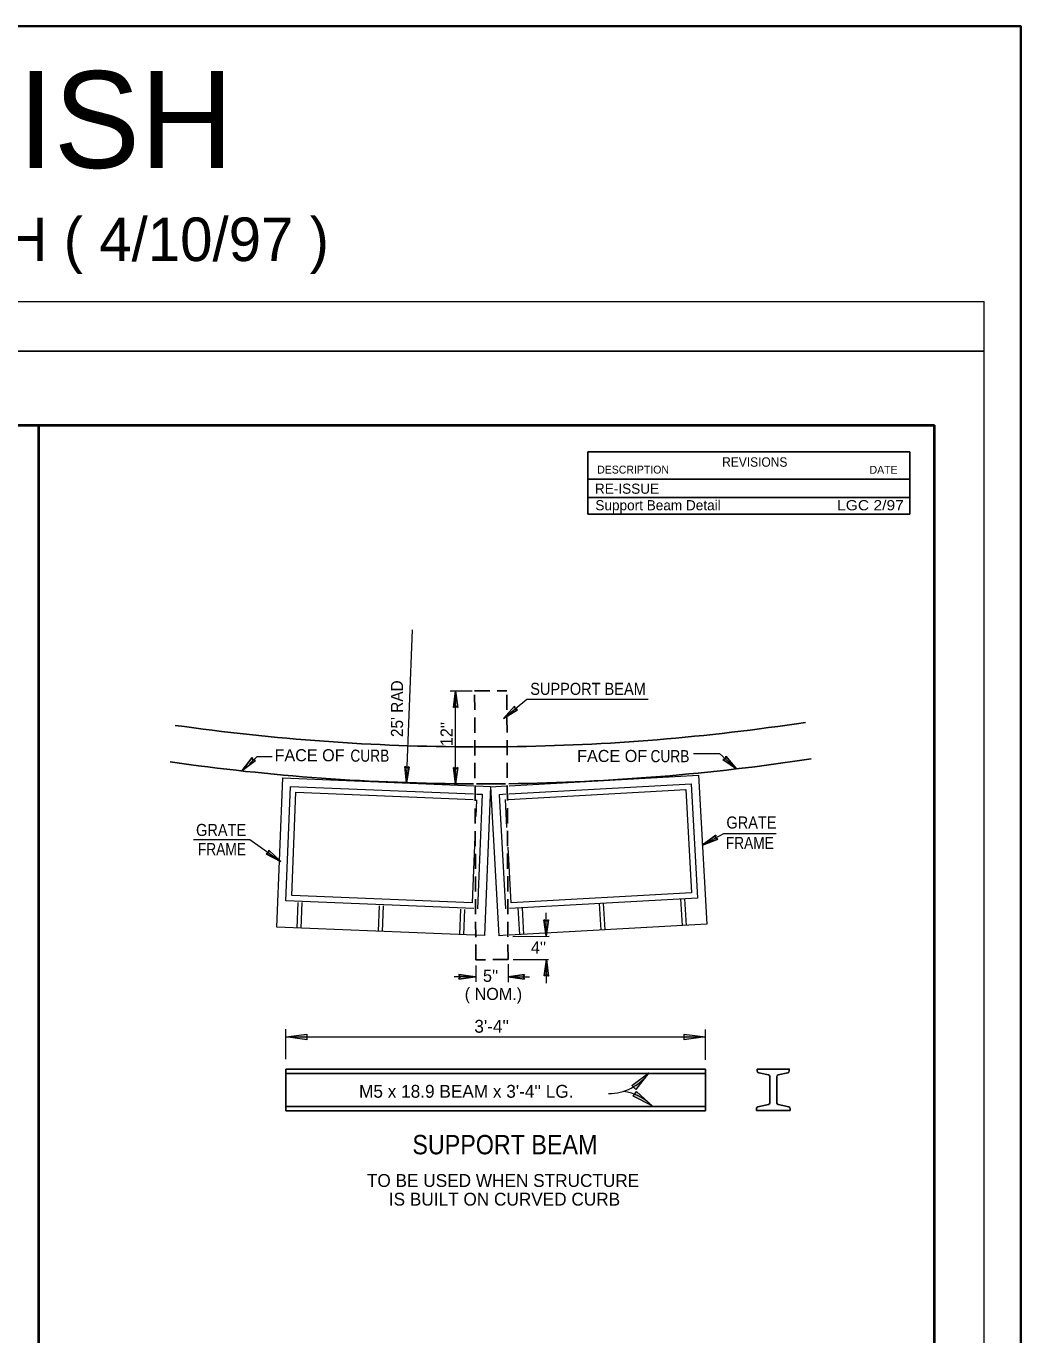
# Model space of a CAD drawing. Extents: x -331 to 37, y -28 to 234.
# Drawn here: x -63.9 to 36.8, y 102 to 234.3 of the extents above; entities that cross this region are included whole.
import ezdxf

# ---------------------------------------------------------------- set-up
doc = ezdxf.new("R2010")
doc.units = 0
doc.header["$LTSCALE"] = 0.51
doc.linetypes.add('MEDIUM_DASHED', pattern=[4.5, 3, -1.5])
doc.layers.add('1', color=7, linetype='Continuous', lineweight=13)
doc.layers.add('25', color=7, linetype='Continuous', lineweight=40)
doc.layers.add('60', color=7, linetype='Continuous')

msp = doc.modelspace()

# ---------------------------------------------------------------- hatches: boundary and pattern name
at = {"layer": '1'}
for points in [[(-37.5987, 132.102), (-35.4621, 132.3956), (-35.4621, 131.8084)], [(-37.5987, 132.102), (-35.4621, 132.3956), (-35.4621, 131.8084)], [(4.8451, 132.102), (2.7085, 131.8084), (2.7085, 132.3956)], [(4.8451, 132.102), (2.7085, 131.8084), (2.7085, 132.3956)], [(-0.8588, 128.4822), (-2.176, 126.7745), (-2.5878, 127.193)], [(-0.8588, 128.4822), (-2.176, 126.7745), (-2.5878, 127.193)], [(-0.5252, 125.1434), (-2.4492, 126.1179), (-2.1151, 126.6007)], [(-0.5252, 125.1434), (-2.4492, 126.1179), (-2.1151, 126.6007)]]:
    msp.add_hatch(color=256, dxfattribs=at).paths.add_polyline_path(points)

# ---------------------------------------------------------------- linework, layer by layer
for p, q in [((-326.958, 206.4381), (33.0294, 206.4381)), ((33.0294, -23.5537), (33.0294, 206.4381)), ((-25.3994, 157.7651), (-24.7616, 173.2604)), ((-25.3994, 157.7651), (-24.7616, 173.2604)), ((-20.9804, 167.0813), (-18.7297, 167.0813)), ((-20.9804, 167.0813), (-18.7297, 167.0813)), ((-20.4195, 157.6667), (-20.4139, 167.0851)), ((-20.4195, 157.6667), (-20.4139, 167.0851)), ((-38.5107, 143.2098), (-37.8903, 158.2792)), ((-38.5107, 143.2098), (-37.8903, 158.2792)), ((-37.8903, 158.2792), (-18.5646, 157.4837)), ((-37.8903, 158.2792), (-18.5646, 157.4837)), ((-37.5857, 145.8639), (-37.1092, 157.4307)), ((-37.5857, 145.8639), (-37.1092, 157.4307)), ((-37.1092, 157.4307), (-18.5918, 156.6677)), ((-37.1092, 157.4307), (-18.5918, 156.6677)), ((-18.3759, 157.476), (-16.8749, 157.4142)), ((-18.3759, 157.476), (-16.8749, 157.4142)), ((-16.8396, 157.3953), (-15.3149, 157.4802)), ((-16.8396, 157.3953), (-15.3149, 157.4802)), ((-15.0122, 157.497), (4.1612, 158.5653)), ((-15.0122, 157.497), (4.1612, 158.5653)), ((-14.9852, 156.6809), (3.3918, 157.7047)), ((-14.9852, 156.6809), (3.3918, 157.7047)), ((4.1612, 158.5653), (5.0004, 143.5067)), ((4.1612, 158.5653), (5.0004, 143.5067)), ((-18.3202, 156.6566), (-17.7231, 156.632)), ((-18.3202, 156.6566), (-17.7231, 156.632)), ((-17.7231, 156.632), (-18.1997, 145.0652)), ((-17.7231, 156.632), (-18.1997, 145.0652)), ((-16.8749, 157.4142), (-17.4947, 142.3451)), ((-16.8749, 157.4142), (-17.4947, 142.3451)), ((-16.001, 142.3366), (-16.8396, 157.3953)), ((-16.001, 142.3366), (-16.8396, 157.3953)), ((-15.9802, 156.6254), (-15.3135, 156.6627)), ((-15.9802, 156.6254), (-15.3135, 156.6627)), ((-15.3362, 145.0674), (-15.9802, 156.6254)), ((-15.3362, 145.0674), (-15.9802, 156.6254)), ((-18.317, 156.0857), (-18.3863, 154.3993)), ((-18.317, 156.0857), (-18.3863, 154.3993)), ((-15.2218, 153.2733), (-15.3785, 156.0879)), ((-15.2218, 153.2733), (-15.3785, 156.0879)), ((-18.4721, 152.3163), (-18.7461, 145.6598)), ((-18.4721, 152.3163), (-18.7461, 145.6598)), ((-14.7981, 145.6693), (-15.1117, 151.2991)), ((-14.7981, 145.6693), (-15.1117, 151.2991)), ((-18.5642, 145.0803), (-37.5857, 145.8639)), ((-18.5642, 145.0803), (-37.5857, 145.8639)), ((-18.7461, 145.6598), (-36.9914, 146.411)), ((-18.7461, 145.6598), (-36.9914, 146.411)), ((-36.4337, 143.1238), (-36.328, 145.6959)), ((-36.4337, 143.1238), (-36.328, 145.6959)), ((-36.0271, 143.1068), (-35.9212, 145.6788)), ((-36.0271, 143.1068), (-35.9212, 145.6788)), ((3.4345, 146.685), (-14.7981, 145.6693)), ((3.4345, 146.685), (-14.7981, 145.6693)), ((-5.7041, 142.9071), (-5.8533, 145.5932)), ((-5.7041, 142.9071), (-5.8533, 145.5932)), ((-5.2973, 142.9288), (-5.4467, 145.6152)), ((-5.2973, 142.9288), (-5.4467, 145.6152)), ((2.517, 143.3625), (2.3678, 146.0486)), ((2.517, 143.3625), (2.3678, 146.0486)), ((2.9237, 143.3843), (2.7745, 146.0705)), ((2.9237, 143.3843), (2.7745, 146.0705)), ((-28.2077, 142.7846), (-28.1017, 145.3566)), ((-28.2077, 142.7846), (-28.1017, 145.3566)), ((-27.8009, 142.7676), (-27.6952, 145.3396)), ((-27.8009, 142.7676), (-27.6952, 145.3396)), ((-19.9815, 142.4453), (-19.8757, 145.0175)), ((-19.9815, 142.4453), (-19.8757, 145.0175)), ((-19.5748, 142.4282), (-19.4689, 145.0004)), ((-19.5748, 142.4282), (-19.4689, 145.0004)), ((-13.9252, 142.4516), (-14.0744, 145.1378)), ((-13.9252, 142.4516), (-14.0744, 145.1378)), ((-13.5185, 142.4735), (-13.6677, 145.1596)), ((-13.5185, 142.4735), (-13.6677, 145.1596)), ((-11.266, 142.2738), (-11.2626, 144.6482)), ((-11.266, 142.2738), (-11.2626, 144.6482)), ((-18.4841, 142.3858), (-38.5107, 143.2098)), ((-18.4841, 142.3858), (-38.5107, 143.2098)), ((5.0004, 143.5067), (-15.0083, 142.3918)), ((5.0004, 143.5067), (-15.0083, 142.3918)), ((-17.4947, 142.3451), (-18.2933, 142.378)), ((-17.4947, 142.3451), (-18.2933, 142.378)), ((-15.258, 142.378), (-16.001, 142.3366)), ((-15.258, 142.378), (-16.001, 142.3366)), ((-14.6308, 142.2707), (-10.9687, 142.274)), ((-14.6308, 142.2707), (-10.9687, 142.274)), ((-18.3657, 139.3347), (-18.3657, 137.6598)), ((-18.3657, 139.3347), (-18.3657, 137.6598)), ((-15.1091, 139.4714), (-15.1091, 137.6285)), ((-15.1091, 139.4714), (-15.1091, 137.6285)), ((-14.6036, 139.9344), (-11.016, 139.9293)), ((-14.6036, 139.9344), (-11.016, 139.9293)), ((-11.2346, 137.5525), (-11.2312, 139.9297)), ((-11.2346, 137.5525), (-11.2312, 139.9297)), ((-18.4325, 138.1792), (-20.556, 138.1792)), ((-18.4325, 138.1792), (-20.556, 138.1792)), ((-15.1146, 138.1792), (-12.9287, 138.1792)), ((-15.1146, 138.1792), (-12.9287, 138.1792)), ((-37.5987, 129.8737), (-37.5987, 132.8998)), ((-37.5987, 129.8737), (-37.5987, 132.8998)), ((4.8451, 129.7744), (4.8451, 132.8496)), ((4.8451, 129.7744), (4.8451, 132.8496)), ((-37.5987, 132.102), (4.8451, 132.102)), ((-37.5987, 132.102), (4.8451, 132.102))]:
    msp.add_line(p, q, dxfattribs=at)
at = {"layer": '1', "lineweight": 40}
for p, q in [((-296.9591, 193.9388), (28.0293, 193.9388)), ((-62.5634, -11.0541), (-62.5634, 193.9388)), ((28.0293, -11.0541), (28.0293, 193.9388))]:
    msp.add_line(p, q, dxfattribs=at)
at = {"layer": '1', "lineweight": 25}
for p, q in [((-20.4147, 167.0847), (-20.6446, 165.4189)), ((-20.4147, 167.0847), (-20.6446, 165.4189)), ((-20.4147, 167.0847), (-20.1867, 165.4186)), ((-20.4147, 167.0847), (-20.1867, 165.4186)), ((-15.5881, 164.3047), (-14.444, 165.5373)), ((-15.5881, 164.3047), (-14.444, 165.5373)), ((-15.5881, 164.3047), (-14.1539, 165.1831)), ((-15.5881, 164.3047), (-14.1539, 165.1831)), ((-42.0097, 159.0198), (-40.9939, 160.3601)), ((-42.0097, 159.0198), (-40.9939, 160.3601)), ((8.0089, 159.1902), (6.6177, 160.135)), ((8.0089, 159.1902), (6.6177, 160.135)), ((8.0089, 159.1902), (6.9241, 160.4752)), ((8.0089, 159.1902), (6.9241, 160.4752)), ((-42.0097, 159.0198), (-40.6701, 160.0364)), ((-42.0097, 159.0198), (-40.6701, 160.0364)), ((-25.3986, 157.7654), (-25.5587, 159.4394)), ((-25.3986, 157.7654), (-25.5587, 159.4394)), ((-25.3986, 157.7654), (-25.1013, 159.4206)), ((-25.3986, 157.7654), (-25.1013, 159.4206)), ((-20.4187, 157.667), (-20.6467, 159.3332)), ((-20.4187, 157.667), (-20.6467, 159.3332)), ((-20.4187, 157.667), (-20.1888, 159.3329)), ((-20.4187, 157.667), (-20.1888, 159.3329)), ((4.5276, 151.4984), (5.8907, 152.4833)), ((4.5276, 151.4984), (5.8907, 152.4833)), ((-38.0796, 149.8261), (-39.3083, 150.9743)), ((-38.0796, 149.8261), (-39.3083, 150.9743)), ((4.5276, 151.4984), (6.1057, 152.0792)), ((4.5276, 151.4984), (6.1057, 152.0792)), ((-38.0796, 149.8261), (-39.5726, 150.6003)), ((-38.0796, 149.8261), (-39.5726, 150.6003)), ((-11.2652, 142.2741), (-11.4917, 143.9405)), ((-11.2652, 142.2741), (-11.4917, 143.9405)), ((-11.2652, 142.2741), (-11.0338, 143.9398)), ((-11.2652, 142.2741), (-11.0338, 143.9398)), ((-11.2321, 139.9293), (-11.4633, 138.2637)), ((-11.2321, 139.9293), (-11.4633, 138.2637)), ((-11.2321, 139.9293), (-11.0055, 138.263)), ((-11.2321, 139.9293), (-11.0055, 138.263)), ((-18.4328, 138.18), (-20.0988, 138.4089)), ((-18.4328, 138.18), (-20.0988, 138.4089)), ((-18.4328, 138.18), (-20.0988, 137.9511)), ((-18.4328, 138.18), (-20.0988, 137.9511)), ((-15.1143, 138.1784), (-13.4482, 138.4073)), ((-15.1143, 138.1784), (-13.4482, 138.4073)), ((-15.1143, 138.1784), (-13.4482, 137.9495)), ((-15.1143, 138.1784), (-13.4482, 137.9495)), ((-37.5987, 128.8593), (4.8451, 128.8593)), ((-37.5987, 124.625), (-37.5987, 128.8593)), ((-37.5987, 128.8593), (4.8451, 128.8593)), ((-37.5987, 124.625), (-37.5987, 128.8593)), ((-37.5987, 128.4004), (4.8451, 128.4004)), ((-37.5987, 128.4004), (4.8451, 128.4004)), ((4.8451, 124.625), (4.8451, 128.8593)), ((4.8451, 124.625), (4.8451, 128.8593)), ((10.0898, 128.8593), (10.0898, 128.6691)), ((10.0898, 128.8593), (13.3353, 128.8593)), ((11.2253, 128.2604), (10.2364, 128.4856)), ((12.2072, 128.2612), (13.1887, 128.4856)), ((13.3353, 128.6691), (13.3353, 128.6875)), ((13.3353, 128.6691), (13.3353, 128.6875)), ((11.3706, 125.4567), (11.3706, 128.0984)), ((11.3706, 125.5779), (11.3706, 127.9333)), ((12.0606, 125.4566), (12.0606, 128.0803)), ((12.0606, 125.578), (12.0606, 127.9333)), ((-37.5987, 125.0839), (4.8451, 125.0839)), ((-37.5987, 125.0839), (4.8451, 125.0839)), ((-37.5987, 124.625), (4.8451, 124.625)), ((-37.5987, 124.625), (4.8451, 124.625)), ((13.429, 124.6582), (10.0023, 124.6582)), ((10.0033, 124.6582), (10.0033, 124.866)), ((13.429, 124.6582), (10.0033, 124.6582)), ((11.2241, 125.2732), (10.1487, 125.0291)), ((11.2241, 125.2732), (10.1487, 125.0291)), ((12.2071, 125.2733), (13.2823, 125.0291)), ((12.2071, 125.2733), (13.2823, 125.0291)), ((13.429, 124.6582), (13.429, 124.8468))]:
    msp.add_line(p, q, dxfattribs=at)
at = {"layer": '1', "linetype": 'MEDIUM_DASHED', "lineweight": 25}
for p, q in [((-18.4969, 167.0768), (-15.2362, 167.0913)), ((-18.4969, 167.0768), (-15.2362, 167.0913)), ((-18.3717, 139.9099), (-18.4969, 167.0768)), ((-18.3717, 139.9099), (-18.4969, 167.0768)), ((-15.111, 139.9249), (-15.2362, 167.0913)), ((-15.111, 139.9249), (-15.2362, 167.0913)), ((-15.111, 139.9249), (-18.3717, 139.9099)), ((-15.111, 139.9249), (-18.3717, 139.9099))]:
    msp.add_line(p, q, dxfattribs=at)
at = {"layer": '1', "lineweight": 35}
msp.add_lwpolyline([(-331.4306, -27.9305), (36.7526, -27.9305), (36.7526, 234.2742), (-331.4306, 234.2742)], close=True, dxfattribs=at)
at = {"layer": '1', "lineweight": 25}
for points in [[(-311.9585, -18.5536), (-311.9585, 201.4384), (33.0294, 201.4384)], [(-20.1867, 165.4186), (-20.418, 165.5477), (-20.6446, 165.4189)], [(-20.1867, 165.4186), (-20.418, 165.5477), (-20.6446, 165.4189)], [(-14.444, 165.5373), (-14.3972, 165.2767), (-14.1539, 165.1831)], [(-14.444, 165.5373), (-14.3972, 165.2767), (-14.1539, 165.1831)], [(-40.6701, 160.0364), (-40.9247, 160.1087), (-40.9939, 160.3601)], [(-40.6701, 160.0364), (-40.9247, 160.1087), (-40.9939, 160.3601)], [(6.6177, 160.135), (6.8682, 160.2206), (6.9241, 160.4752)], [(6.6177, 160.135), (6.8682, 160.2206), (6.9241, 160.4752)], [(-25.5587, 159.4394), (-25.3329, 159.3011), (-25.1013, 159.4206)], [(-25.5587, 159.4394), (-25.3329, 159.3011), (-25.1013, 159.4206)], [(-20.6467, 159.3332), (-20.4154, 159.2042), (-20.1888, 159.3329)], [(-20.6467, 159.3332), (-20.4154, 159.2042), (-20.1888, 159.3329)], [(5.8907, 152.4833), (5.8856, 152.2185), (6.1057, 152.0792)], [(5.8907, 152.4833), (5.8856, 152.2185), (6.1057, 152.0792)], [(-39.5726, 150.6003), (-39.3338, 150.7149), (-39.3083, 150.9743)], [(-39.5726, 150.6003), (-39.3338, 150.7149), (-39.3083, 150.9743)], [(-11.4917, 143.9405), (-11.2606, 143.8113), (-11.0338, 143.9398)], [(-11.4917, 143.9405), (-11.2606, 143.8113), (-11.0338, 143.9398)], [(-20.0988, 137.9511), (-19.97, 138.1824), (-20.0988, 138.4089)], [(-20.0988, 137.9511), (-19.97, 138.1824), (-20.0988, 138.4089)], [(-13.4482, 138.4073), (-13.5771, 138.176), (-13.4482, 137.9495)], [(-13.4482, 138.4073), (-13.5771, 138.176), (-13.4482, 137.9495)], [(-11.0055, 138.263), (-11.2366, 138.3922), (-11.4633, 138.2637)], [(-11.0055, 138.263), (-11.2366, 138.3922), (-11.4633, 138.2637)], [(10.0898, 128.8593), (13.3353, 128.8593), (13.3353, 128.6659)]]:
    msp.add_lwpolyline(points, dxfattribs=at)
at = {"layer": '1'}
for points in [[(-15.5888, 164.3052), (-13.2088, 166.2537), (-0.9408, 166.2537)], [(-15.5888, 164.3052), (-13.2088, 166.2537), (-0.9408, 166.2537)], [(-41.2498, 159.7116), (-40.4995, 160.4622), (-38.9678, 160.4622)], [(-41.2498, 159.7116), (-40.4995, 160.4622), (-38.9678, 160.4622)], [(3.6519, 160.7587), (6.2659, 160.7587), (8.0086, 159.1894)], [(3.6519, 160.7587), (6.2659, 160.7587), (8.0086, 159.1894)], [(3.3918, 157.7047), (4.0358, 146.1468), (-14.9804, 145.0872)], [(3.3918, 157.7047), (4.0358, 146.1468), (-14.9804, 145.0872)], [(-36.9914, 146.411), (-36.5622, 156.8369), (-18.6473, 156.0993)], [(-36.9914, 146.411), (-36.5622, 156.8369), (-18.6473, 156.0993)], [(-15.0671, 156.1053), (2.8542, 157.1037), (3.4345, 146.685)], [(-15.0671, 156.1053), (2.8542, 157.1037), (3.4345, 146.685)], [(4.5269, 151.499), (6.7106, 152.6613), (12.0162, 152.6613)], [(4.5269, 151.499), (6.7106, 152.6613), (12.0162, 152.6613)], [(-46.9391, 152.0569), (-41.2393, 152.0569), (-38.0798, 149.8252)], [(-46.9391, 152.0569), (-41.2393, 152.0569), (-38.0798, 149.8252)]]:
    msp.add_lwpolyline(points, dxfattribs=at)
for points in [[(-37.5987, 132.102), (-35.4621, 132.3956), (-35.4621, 131.8084)], [(-37.5987, 132.102), (-35.4621, 132.3956), (-35.4621, 131.8084)], [(4.8451, 132.102), (2.7085, 131.8084), (2.7085, 132.3956)], [(4.8451, 132.102), (2.7085, 131.8084), (2.7085, 132.3956)], [(-0.8588, 128.4822), (-2.176, 126.7745), (-2.5878, 127.193)], [(-0.8588, 128.4822), (-2.176, 126.7745), (-2.5878, 127.193)], [(-0.5252, 125.1434), (-2.4492, 126.1179), (-2.1151, 126.6007)], [(-0.5252, 125.1434), (-2.4492, 126.1179), (-2.1151, 126.6007)]]:
    msp.add_lwpolyline(points, close=True, dxfattribs=at)
at = {"layer": '1', "lineweight": 25}
for centre, radius, start, end in [((-17.9279, 380.8045), 219.3859, 261.91666, 269.82665), ((-17.9279, 380.8045), 219.3859, 261.91666, 269.82665), ((-17.9279, 380.8045), 219.3859, 270.73274, 278.62809), ((-17.9279, 380.8045), 219.3859, 270.73274, 278.62809), ((-17.9279, 380.8045), 219.3859, 269.88367, 270.69689), ((-17.9279, 380.8045), 219.3859, 269.88367, 270.69689), ((-17.9279, 380.8045), 223.1182, 270.74176, 278.62809), ((-17.9279, 380.8045), 223.1182, 270.74176, 278.62809), ((-17.9279, 380.8045), 223.1182, 261.91666, 269.82947), ((-17.9279, 380.8045), 223.1182, 261.91666, 269.82947), ((-17.9279, 380.8045), 223.1182, 269.89963, 270.65747), ((-17.9279, 380.8045), 223.1182, 269.89963, 270.65747), ((10.278, 128.669), 0.1882, 180, 257.20626), ((10.278, 128.669), 0.1882, 180, 257.20626), ((13.1471, 128.6691), 0.1882, 282.77471, 0), ((13.1471, 128.6691), 0.1882, 282.77471, 0), ((11.1836, 128.0768), 0.1882, 6.59266, 77.21203), ((12.2489, 128.0776), 0.1882, 102.79617, 179.18246), ((10.1904, 124.8455), 0.1882, 102.78437, 173.72916), ((10.1904, 124.8455), 0.1882, 102.78437, 173.56318), ((11.1823, 125.4567), 0.1882, 282.81642, 0), ((11.1823, 125.4567), 0.1882, 282.81642, 0), ((12.2488, 125.4568), 0.1882, 180, 257.20851), ((12.2488, 125.4568), 0.1882, 180, 257.20851), ((13.2407, 124.8454), 0.1882, 0, 77.23603), ((13.2407, 124.8454), 0.1882, 0, 77.23603)]:
    msp.add_arc(centre, radius, start, end, dxfattribs=at)
at = {"layer": '1'}
for centre, radius, start, end in [((-4.9274, 131.3808), 4.9956, 269.71606, 324.53319), ((-4.9274, 131.3808), 4.9956, 269.71606, 324.53319), ((-4.1651, 121.4632), 5.1763, 45.31592, 82.10023), ((-4.1651, 121.4632), 5.1763, 45.31592, 82.10023)]:
    msp.add_arc(centre, radius, start, end, dxfattribs=at)
at = {"layer": '25', "lineweight": 25}
for p, q in [((-7.0408, 188.4867), (25.5049, 188.4867)), ((-7.0408, 186.6285), (25.5109, 186.6285))]:
    msp.add_line(p, q, dxfattribs=at)
msp.add_lwpolyline([(25.5109, 184.9605), (25.5109, 191.2348), (-7.0408, 191.2348), (-7.0408, 184.9605)], close=True, dxfattribs=at)

# ---------------------------------------------------------------- texts
at = {"layer": '1'}
for s, height, p in [('1988/96 SPECS. - FINAL ENGLISH', 9.783, (-251.5609, 219.9459)), ('FACE OF', 1.222, (-38.7323, 159.9682)), ('FACE OF', 1.222, (-38.7323, 159.9682)), ('FACE OF', 1.222, (-8.1233, 159.8942)), ('FACE OF', 1.222, (-8.1233, 159.8942)), ("3'-4''", 1.301, (-18.5224, 132.5296)), ("M5 x 18.9 BEAM x 3'-4'' LG.", 1.301, (-30.1821, 125.9573)), ('TO BE USED WHEN STRUCTURE', 1.301, (-29.3922, 116.942)), ('TO BE USED WHEN STRUCTURE', 1.301, (-29.3922, 116.942)), ('IS BUILT ON CURVED CURB', 1.301, (-27.1675, 115.0549)), ('IS BUILT ON CURVED CURB', 1.301, (-27.1675, 115.0549))]:
    msp.add_text(s, height=height, dxfattribs=at).set_placement(p)
at = {"layer": '1', "width": 0.95}
msp.add_text("25' RAD", height=1.222, rotation=90, dxfattribs=at).set_placement((-25.735, 162.4156))
at = {"layer": '1'}
for s, height, width, p in [('SUPPORT BEAM', 1.222, 0.9, (-12.8679, 166.6759)), ('SUPPORT BEAM', 1.222, 0.9, (-12.8679, 166.6759)), ('CURB', 1.222, 0.85, (-31.0597, 159.9247)), ('CURB', 1.222, 0.85, (-31.0597, 159.9247)), ('CURB', 1.222, 0.85, (-0.7057, 159.8757)), ('CURB', 1.222, 0.85, (-0.7057, 159.8757)), ('GRATE ', 1.222, 0.9, (-46.6701, 152.4157)), ('GRATE ', 1.222, 0.9, (-46.6701, 152.4157)), ('GRATE ', 1.222, 0.9, (6.9712, 153.1663)), ('GRATE ', 1.222, 0.9, (6.9712, 153.1663)), ('FRAME', 1.222, 0.85, (6.9087, 151.1019)), ('FRAME', 1.222, 0.85, (6.9087, 151.1019)), ('FRAME', 1.222, 0.85, (-46.4826, 150.4762)), ('FRAME', 1.222, 0.85, (-46.4826, 150.4762)), ('SUPPORT BEAM', 1.957, 0.9, (-24.789, 120.2394)), ('SUPPORT BEAM', 1.957, 0.9, (-24.789, 120.2394))]:
    msp.add_text(s, height=height, dxfattribs=dict(at, width=width)).set_placement(p)
for s, rotation, p in [("12''", 89.609, (-20.7315, 161.4939)), ("4''", 359.609, (-12.8063, 140.5355)), ("5''", 359.609, (-17.6522, 137.674)), ('( NOM.)', 359.609, (-19.5, 135.8614)), ('( NOM.)', 359.609, (-19.5, 135.8614))]:
    msp.add_text(s, height=1.222, rotation=rotation, dxfattribs=at).set_placement(p)
at = {"layer": '25'}
for s, height, width, p in [('REVISIONS', 0.9535, 0.95, (6.5442, 189.7409)), ('LGC 2/97 ', 1.027, 1.15, (18.1609, 185.3379))]:
    msp.add_text(s, height=height, dxfattribs=dict(at, width=width)).set_placement(p)
for s, height, p in [('DESCRIPTION', 0.7946, (-6.0959, 189.0543)), ('DATE', 0.7946, (21.4488, 189.0358)), ('RE-ISSUE          ', 1.027, (-6.3222, 187.0088)), ('Support Beam Detail    ', 1.027, (-6.2782, 185.3379))]:
    msp.add_text(s, height=height, dxfattribs=at).set_placement(p)
at = {"layer": '60'}
msp.add_text('( p. 95 ) STORM SEWER INLET FRAMES - ( SSIF-2-5 ) - FINAL ENGLISH ( 4/10/97 )', height=4.402, dxfattribs=at).set_placement((-257.9362, 210.532))

doc.saveas('drawing.dxf')
